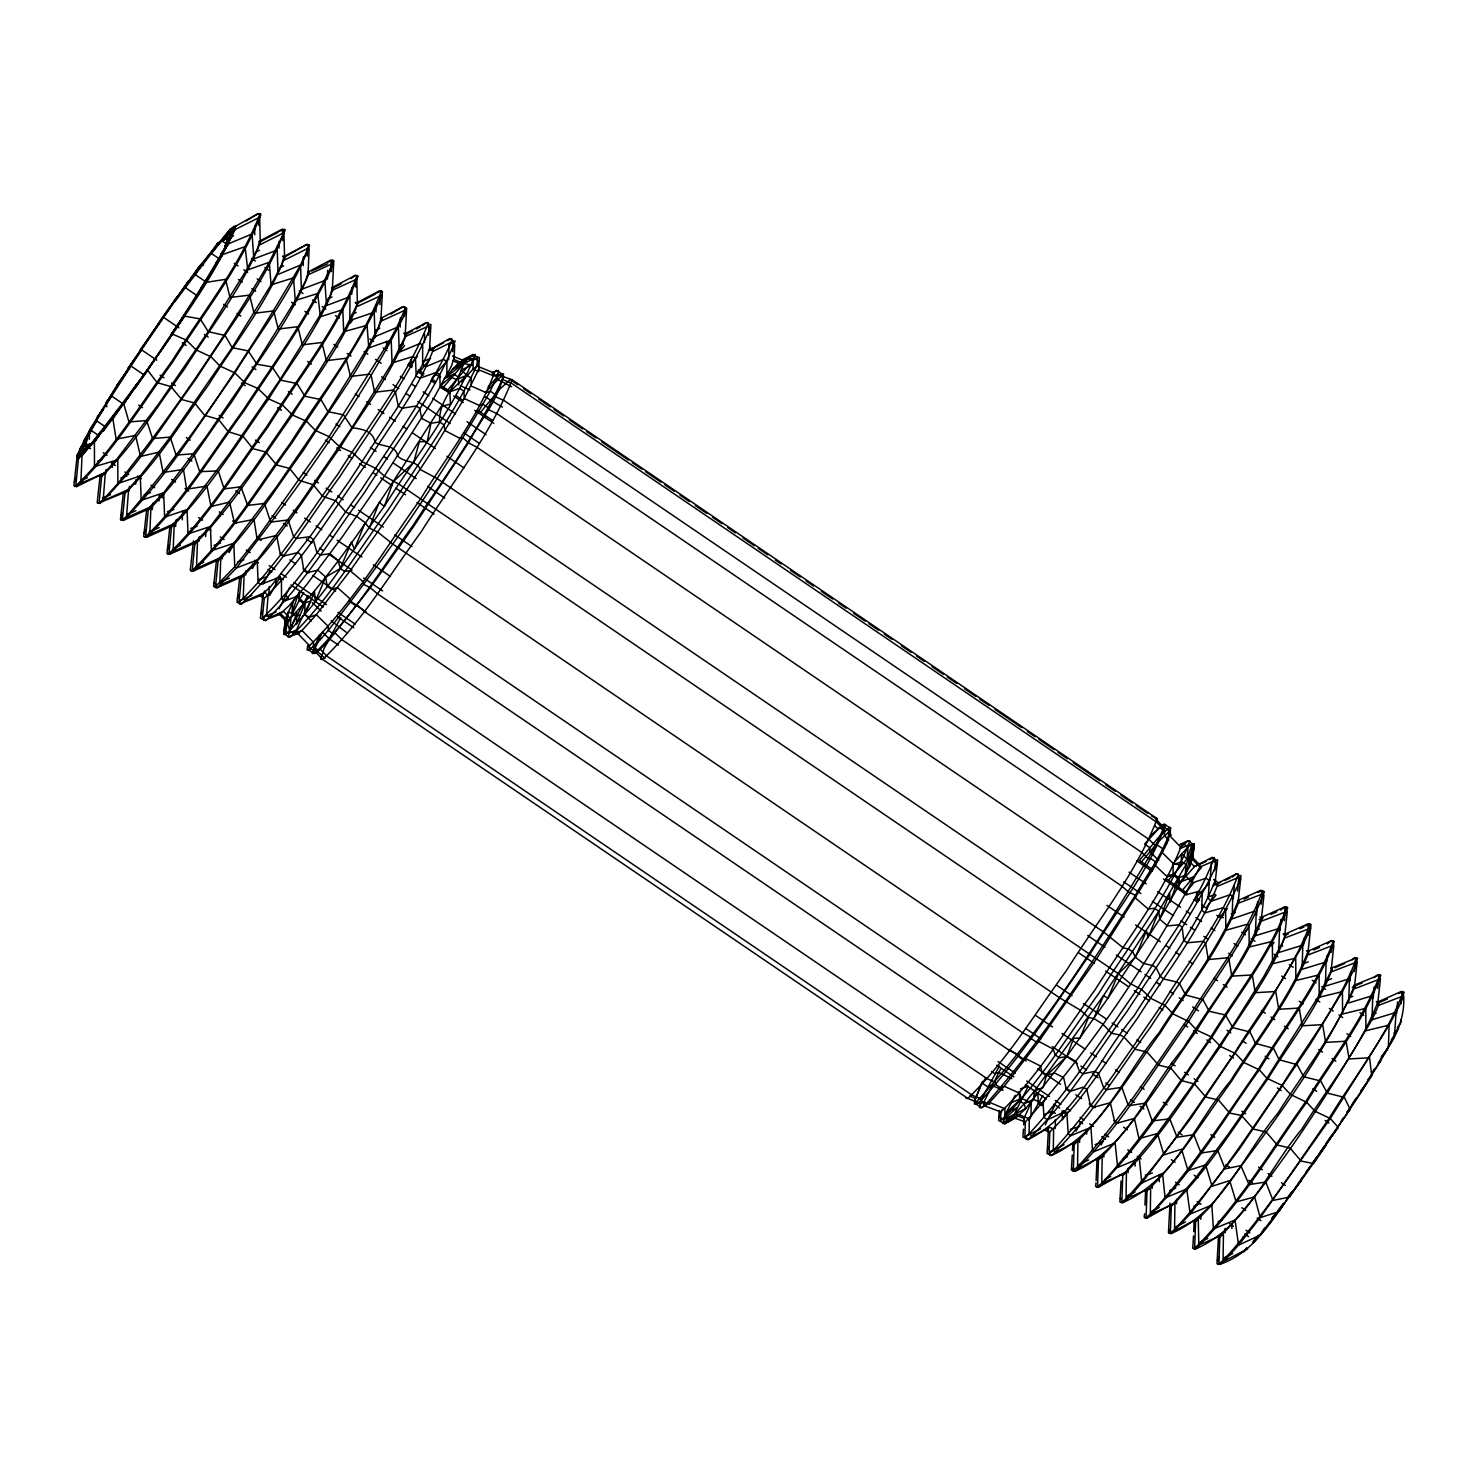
<?xml version="1.0" encoding="UTF-8"?>
<svg xmlns="http://www.w3.org/2000/svg" width="1478" height="1478" viewBox="0 0 1478 1478"><rect width="100%" height="100%" fill="white"/><g stroke="black" fill="none" stroke-linecap="round" stroke-linejoin="round"><path stroke-width="1.5" d="M982.611 1081.305L974.815 1100.445L979.932 1103.937L983.942 1101.941L1000.809 1068.649M1029.057 1120.398L1031.071 1116.333L1031.145 1102.643L1036.669 1092.593M1055.329 1128.49L1055.366 1119.825M1079.587 1142.457L1079.605 1137.875M1103.826 1157.108L1103.844 1152.785M1128.083 1172.645L1128.102 1168.322M1152.323 1188.201L1152.341 1183.878M1176.562 1203.739L1176.58 1199.415M1200.801 1219.295L1200.82 1214.971M1225.059 1232.67L1225.077 1228.347M254.696 234.817L254.826 226.116M278.991 248.101L279.083 241.561M303.212 265.726L303.323 257.024M327.488 279.009L327.617 270.289M351.746 294.455L351.838 287.933M375.966 312.098L376.059 305.558M400.224 327.1L400.353 317.955M424.482 342.6L424.592 334.01M448.924 344.078L448.721 359.117L432.186 377.721M307.997 595.394L291.184 626.45L288.025 637.018L297.928 633.6L301.992 630.459L316.292 614.7L350.175 570.748L392.206 511.351L433.202 449.441L464.258 398.524L478.576 369.685L479.371 357.454L477.412 357.288L473.163 360.577L473.052 369.204L461.45 381.841M89.327 439.317L89.622 430.264L116.54 386.109L164.557 314.426L199.475 266.243L230.309 229.164L258.151 213.626L260.054 213.774C239.528 267.204 202.024 313.133 171.744 361.482C140.909 403.623 113.566 449.571 75.784 485.911L73.9 485.763L77.207 455.261L89.622 430.264L141.5 349.787L188.537 280.931L127.792 368.706L141.5 349.787L156.76 360.17M112.291 467.473L112.439 463.113M135.643 484.211L135.791 479.87M158.996 500.95L159.144 496.608M182.274 519.868L182.57 511.166M205.627 536.606L205.848 530.085M229.145 548.412L229.016 552.606L232.452 546.731M252.535 564.042L252.387 568.513L256.969 560.679M269.606 595.634L275.758 584.42L275.98 578.286M299.406 592.308L299.147 600.345L284.164 630.515L283.758 634.117L289.965 637.184C328.8 599.809 356.9 552.587 388.585 509.282C420.158 460.896 454.91 413.785 478.946 361.057L474.678 358.156L462.374 360.059L452.637 356.087L454.43 356.235L451.511 365.99L431.761 401.887L384.391 476.064L343.118 535.72L306.87 584.383L289.485 605.296L279.601 614.46L263.786 620.52L264.192 616.917L276.183 611.837M203.558 264.931L199.475 266.243L174.607 301.937L211.336 253.422L233.838 226.43L235.445 226.577C214.55 278.529 178.007 323.423 147.763 370.387L157.111 382.617L170.949 386.608L181.757 399.596L194.671 402.958L204.574 415.336L218.393 419.327L228.296 431.687L243.039 436.306L252.923 448.665L265.855 452.046L276.645 465.034L289.577 468.397L299.166 480.368L313.299 484.766L322.537 496.275L335.691 500.783L345.907 512.182L356.771 516.45L365.14 522.676L369.297 528.089L377.832 532.117L392.668 543.996L1059.948 998.038L1080.787 1010.435L1088.455 1017.437L1093.886 1018.545L1102.533 1023.885L1111.825 1033.344L1120.694 1035.136L1124.259 1037.353L1135.196 1049.251L1147.057 1052.077L1158.586 1065.158L1170.872 1068.077L1181.107 1080.473L1194.704 1084.076L1205.845 1097.082L1218.537 1100.075L1229.678 1113.082L1241.465 1115.465L1253.51 1129.081L1266.203 1132.074L1277.343 1145.08L1290.035 1148.073L1301.176 1161.08L1313.443 1163.574L1361.46 1091.891L1388.378 1047.736L1389.117 1025.104L1401.015 1002.527L1404.1 992.237L1401.329 991.442L1377.237 1002.25L1376.332 1001.604L1377.976 1001.733C1360.259 1047.847 1327.891 1087.494 1301.748 1129.229C1267.884 1169.56 1246.601 1226.98 1195.573 1248.947L1193.67 1248.781M258.687 225.284L259.001 216.416M282.963 240.711L282.427 229.053L259.075 241.357L260.701 241.505C242.983 287.6 210.615 327.266 184.473 369.001C157.869 405.36 134.258 445.026 101.668 476.396L100.024 476.267M307.239 256.156L307.553 247.288M331.515 271.582L330.98 259.925L307.627 272.229L309.272 272.377C291.332 319.063 258.558 359.209 232.083 401.48C205.128 438.319 181.24 478.466 148.225 510.243L146.562 510.113M355.792 287.028L356.106 278.16M379.994 304.671L380.308 295.822M404.399 316.329L404.695 307.812L403.014 306.667L380.456 318.546L382.137 318.694C363.865 366.248 330.462 407.152 303.489 450.217C276.035 487.74 251.703 528.644 218.06 561.012L216.379 560.864M428.565 335.192L428.934 324.292L430.892 324.458L429.544 349.455L422.597 364.678L398.321 406.228L349.067 481.44L309.918 536.773L270.788 586.47L261.255 595.32L239.547 604.022L239.953 600.419L251.925 595.357M452.785 351.727L453.173 340.79L449.774 338.48L428.38 350.674L443.622 342.748M974.815 1100.445L981.614 1083.319M999.331 1110.477L998.629 1120.546L1004.855 1123.613L1015.626 1117.941L1025.658 1108.648L1066.802 1056.382L1107.946 998.204L1159.713 919.131L1189.956 865.96L1192.931 856.076L1192.303 843.716L1188.035 840.816L1180.072 844.4L1181.92 844.548C1161.763 897.035 1124.906 942.17 1095.161 989.669C1064.862 1031.071 1037.999 1076.206 1000.883 1111.918L999.036 1111.77M1023.478 1129.155L1022.868 1137.044L1028.226 1139.52C1076.963 1115.243 1100.334 1055.846 1134.162 1015.682C1162.041 971.175 1196.57 928.868 1215.47 879.687L1213.734 879.539L1218.463 882.828C1199.693 931.713 1165.366 973.762 1137.654 1018.009C1109.424 1056.585 1084.409 1098.616 1049.823 1131.908L1048.105 1131.76L1048.456 1128.545L1047.108 1153.542L1051.615 1155.426C1102.921 1132.056 1124.629 1073.638 1159.232 1032.549C1186.372 989.225 1219.96 948.063 1238.361 900.213M1023.663 1124.869L1023.94 1118.44L1031.145 1102.643L1021.483 1098.413L1018.933 1091.429M1072.271 1155.02L1071.347 1170.022L1074.986 1171.333C1126.642 1148.351 1148.369 1089.803 1182.991 1048.659C1209.946 1005.594 1243.349 964.691 1261.621 917.136M1072.474 1150.457L1072.769 1143.602M1096.103 1180.663L1097.045 1158.955M1306.497 950.834L1308.159 950.982C1290.109 997.964 1257.131 1038.35 1230.49 1080.88C1196.072 1121.857 1174.456 1180.165 1122.744 1202.63L1119.881 1201.891L1121.045 1180.922M1144.951 1205.069L1145.616 1189.864M1354.698 984.81C1336.869 1031.219 1304.298 1071.125 1277.99 1113.119C1243.94 1153.671 1222.546 1211.369 1171.297 1233.502L1168.451 1232.763L1170.003 1203.147M1193.522 1235.977L1192.746 1248.189L1195.573 1248.947C1239.229 1205.826 1271.08 1152.027 1306.626 1102.292C1331.955 1060.668 1364.157 1021.298 1380.821 975.314L1378.937 975.166L1377.644 988.376M1193.707 1231.636L1194.187 1220.773M1218.482 1236.236L1217.022 1263.635L1219.849 1264.374C1258.979 1250.905 1276.512 1210.574 1301.194 1180.885M82.86 452.231L83.673 441.091L103.497 409.295L97.234 417.258L111.589 396.03L123.025 403.827M105.825 473.865L106.139 469.579M129.14 490.678L129.454 486.391M152.289 509.633L152.751 503.204M175.605 526.445L176.067 520.016M199.068 541.114L199.382 536.828M222.31 558.869L222.642 554.305M245.681 575.034L245.995 570.674M268.737 595.283L269.384 586.415M296.598 595.542L292.755 602.544L291.96 613.407L296.228 616.308L300.071 614.977M1378.29 1062.996L1394.327 1036.909L1396.119 1012.375L1371.972 1019.765C1326.819 1095.604 1279.708 1172.165 1219.849 1237.234L1218.223 1237.086M1329.369 1138.947L1350.208 1109.294L1344.315 1097.36L1327.281 1093.092L1320.722 1081.009L1303.67 1076.741L1297.13 1064.659L1279.172 1059.763L1273.537 1048.308L1255.579 1043.413L1249.926 1031.958L1232.892 1027.69L1225.447 1014.98L1209.3 1011.34L1202.926 999.664L1185.689 995.008L1179.555 983.738L1177.005 982.02L1163.759 979.027L1160.433 976.459L1156.184 967.831L1152.766 965.522L1143.473 963.416L1135.4 957.227L1132.795 951.924L1128.527 949.024L1123.188 947.823L1104.288 932.526L437.026 478.502L420.232 469.505C416.648 459.658 403.993 463.168 397.711 455.981C395.365 444.139 382.839 447.409 375.19 442.458C372.696 430.357 361.925 429.193 351.949 427.678L343.506 414.856L327.987 411.678L320.985 399.559L304.948 396.27L297.023 383.541L280.986 380.252L272.155 366.913L257.024 364.253L248.193 350.914L232.138 347.626L225.136 335.506L208.195 331.608L200.269 318.897L184.51 316.107C152.77 364.364 117.446 410.33 82.011 455.667L80.81 483.361L104.347 472.997L116.891 459.141L158.552 404.141L208.195 331.608L246.844 269.273L257.117 249.782L259.777 240.914M1210.094 880.315L1211.424 862.912M1233.299 898.55L1234.296 885.396M1256.614 915.27L1257.667 901.58M1280.059 930.235L1280.89 919.408M1303.522 944.978L1304.021 938.475M1326.838 961.882L1327.336 955.398M1349.968 980.949L1350.633 972.302M1373.265 997.853L1374.097 987.027M1396.692 1013.317L1397.56 1002.047M1015.22 1095.272L1006.075 1112.897L1002.897 1123.446L1004.855 1123.613L1009.105 1120.342L1024.051 1103.844L1033.602 1099.429L1034.397 1091.023L1103.475 995.71L1158.77 911.261L1186.04 864.593L1193.836 847.485L1194.242 843.883L1192.303 843.716L1188.053 847.005L1174.511 861.859M106.25 427.401L96.717 420.897L77.207 455.261L76.874 458.254L78.482 458.383L89.899 443.603L86.759 446.042L78.482 458.383L75.784 485.911L76.671 486.558L104.347 472.997L105.234 473.644L103.238 499.638L99.063 502.834L97.178 502.686L100.135 475.399M1214.602 870.69L1215.673 859.642L1212.274 857.314L1194.483 866.57L1176.58 886.855M1237.529 891.142L1239.063 875.549L1241.003 875.697L1237.991 903.354L1262.286 894.061L1263.967 895.225L1261.27 920.258L1262.157 920.905L1287.338 911.242L1284.548 937.163L1282.165 943.149L1263.745 976.625L1231.987 1027.081L1193.799 1083.466L1157.514 1133.534L1125.497 1172.072L1098.468 1187.204L1096.528 1187.037M1261.196 904.222L1262.434 891.456L1260.752 890.292L1237.548 900.712L1239.248 900.859C1220.865 948.691 1187.259 989.854 1160.138 1033.159C1132.517 1070.903 1108.038 1112.047 1074.192 1144.6L1072.511 1144.471M1284.511 920.683L1284.918 906.827L1260.826 917.635L1259.94 916.988M1308.012 935.408L1308.196 923.75L1284.105 934.558L1283.218 933.911L1284.899 934.059L1285.435 937.791L1310.616 928.129L1307.808 954.067L1308.695 954.696L1333.877 945.033L1331.087 970.954L1318.339 996.615L1266.923 1078.275L1228.902 1133.238L1195.499 1178.058L1173.994 1202.981L1147.02 1218.075L1145.099 1217.909M1331.29 952.331L1331.937 945.717M1354.347 971.452L1355.437 960.441M1401.089 1003.562L1402.216 992.089M319.451 634.838L312.264 653.516L316.274 652.74L326.86 642.93L370.294 587.745L413.766 526.316L468.434 442.809L463.002 437.821L459.824 438.319L445.063 430.615L443.88 424.814L439.613 421.914C438.375 398.413 460.489 382.525 464.184 360.207L475.103 354.554C454.005 409.461 415.447 456.665 384.317 506.381C352.632 549.687 324.532 596.909 285.697 634.284L286.898 622.072C347.552 557.816 393.554 480.664 441.201 406.505L450.531 404.011L449.774 391.836L466.9 375.246L471.149 378.146L471.131 386.017L486.447 392.76L490.271 391.153L498.068 374.063L498.474 370.461L492.562 372.382L477.117 366.082L473.052 369.204L478.798 371.606M292.755 602.544L285.457 618.543L284.164 630.515L288.432 633.415L296.468 629.997L302.953 615.587M123.413 492.303L120.439 519.609L123.247 520.404L147.338 509.596L163.652 492.784L205.848 437.082L256.1 363.643L295.267 300.496L305.65 280.765L308.348 271.786M146.691 509.208L143.717 536.532L146.525 537.327L170.617 526.519L187.041 509.596L229.478 453.561L280.063 379.643L319.47 316.107L329.927 296.265L332.642 287.231M193.101 543.941L194.782 544.089C233.21 506.141 261.236 458.79 292.533 415.022C314.814 378.368 343.155 343.727 357.842 303.249L355.256 302.528L356.919 302.657L356.567 305.761L343.672 331.737L304.025 395.661L253.126 470.022L210.43 526.427L193.895 543.442L169.804 554.25L166.977 553.456L169.952 526.094M381.213 318.103L378.46 327.248L367.874 347.348L327.987 411.678L276.774 486.484L233.801 543.239L217.174 560.365L193.082 571.173L190.256 570.36L193.452 540.837M239.639 577.787L241.339 577.935C280.247 539.525 308.625 491.583 340.291 447.261C362.867 410.163 391.559 375.098 406.413 334.12L403.808 333.4L405.489 333.529L405.138 336.67L392.076 362.96L351.949 427.678L300.422 502.963L257.19 560.051L240.452 577.288L217.248 587.708L213.608 586.396L216.49 560.033M404.695 307.812L406.653 307.978L405.138 336.67L427.918 326.342L430.467 328.061C406.432 380.807 371.68 427.918 340.106 476.286C308.422 519.609 280.321 566.831 241.487 604.188L236.997 602.303L239.769 576.845M450.347 342.988L455.132 340.956C434.033 395.864 395.476 443.086 364.345 492.784C332.661 536.089 304.56 583.311 265.726 620.686L260.368 618.21L262.899 595.08L264.544 590.923M279.638 612.502L285.457 618.543L283.758 634.117L286.898 622.072L279.601 614.46L277.809 614.312M1192.543 859.457L1194.242 843.883L1192.543 859.457L1199.822 867.013C1151.676 957.707 1093.757 1045.334 1025.362 1121.913L1023.57 1121.765L1023.94 1118.44L1014.185 1114.412L1003.322 1119.844L999.054 1116.943L1001.807 1109.978M99.026 435.77L91.396 430.578L79.498 449.497L87.664 438.098L85.318 445.913L90.564 448.628M262.899 595.08L262.53 598.313L264.266 598.461C304.246 558.98 333.418 509.707 365.971 464.166C389.157 426.033 418.643 389.989 433.922 347.884L432.186 347.736M429.895 346.24L429.544 349.455L433.553 351.117L451.307 342.249L451.714 338.647L446.929 340.661M485.394 392.372L501.578 376.059L512.109 379.735C491.01 434.643 452.471 481.865 421.341 531.563C389.638 574.868 361.537 622.09 322.703 659.465L320.763 659.299L323.941 648.731L340.734 617.675M1014.185 1114.412L1013.816 1117.793L1004.855 1123.613L1019.617 1114.874L1029.279 1118.883L1029.076 1133.922L1024.827 1137.21L1025.362 1121.913L1013.816 1117.793L1002.897 1123.446L1014.185 1114.412L1028.226 1086.164L1020.282 1088.972M1073.453 1167.565L1073.046 1171.186L1074.986 1171.333C1119.622 1127.271 1152.175 1072.271 1188.515 1021.427C1214.417 978.861 1247.321 938.622 1264.392 891.604L1262.434 891.456M1096.011 1182.843L1095.586 1186.446L1098.468 1187.204C1143.067 1143.141 1175.62 1088.178 1211.923 1037.371C1237.807 994.823 1270.71 954.622 1287.744 907.64L1285.805 907.474M512.109 379.735L1157.237 818.701C1136.139 873.609 1097.581 920.831 1066.451 970.529C1034.766 1013.834 1006.666 1061.056 967.831 1098.431L965.891 1098.265M1144.582 1213.752L1144.175 1217.318L1147.02 1218.075C1191.139 1174.493 1223.341 1120.102 1259.274 1069.832C1284.881 1027.746 1317.434 987.951 1334.283 941.468L1331.475 940.673L1307.383 951.481L1309.046 951.61C1290.996 998.592 1258.018 1038.979 1231.396 1081.508C1204.293 1118.55 1180.238 1158.955 1147.02 1190.917L1145.358 1190.769M1331.438 967.887L1331.974 971.6L1357.155 961.938L1354.347 987.858L1355.252 988.505L1380.434 978.842L1377.625 1004.763L1378.512 1005.41L1403.694 995.747C1405.042 1018.878 1395.25 1039.348 1381.283 1057.103L1388.378 1047.736M1401.126 1019.746L1400.793 1022.739L1397.19 1027.894M439.613 421.914L430.985 423.281L427.216 441.608L419.382 441.7L413.637 462.596L393.166 481.736L384.317 506.381L379.218 502.335L369.297 528.089M1191.083 854.45L1185.245 875.456L1178.853 877.655L1169.948 902.374L1169.689 893.34L1159.713 919.131L1167.454 925.875L1178.742 924.84L1182.16 927.168L1183.693 940.026L1186.889 942.798L1202.981 941.338L1205.531 943.075L1208.339 959.555L1227.22 957.836L1228.902 958.982L1231.784 976.127L1252.291 974.963L1255.247 992.68L1275.754 991.516L1278.71 1009.252L1299.217 1008.088L1302.155 1025.806L1322.681 1024.642L1325.618 1042.378L1346.125 1041.214L1349.081 1058.932L1369.589 1057.786L1371.732 1075.578L1347.179 1112.084L1350.208 1109.294M298.796 592.401L291.96 613.407L288.044 612.04L286.917 623.55L285.457 618.543M74.306 482.253L76.32 477.172M122.194 512.644L120.845 516.062L121.325 520.256L123.247 520.404C167.143 477.043 199.179 422.948 234.91 372.936C260.387 331.072 292.773 291.48 309.549 245.237L306.703 244.498L283.351 256.803L284.995 256.932C267.167 303.341 234.577 343.247 208.287 385.241C181.498 421.84 157.758 461.746 124.946 493.319L123.302 493.19M145.472 529.512L144.123 532.967L145.01 533.613M167.383 549.871L169.453 544.68M237.404 598.682L238.789 595.209M260.793 614.608L262.16 611.116M279.028 608.844L289.799 587.154M1045.26 1124.813L1054.645 1105.71M1047.533 1149.939L1048.9 1146.448M1218.759 1256.743L1217.429 1260.124L1218.352 1260.716M365.14 522.676L354.517 548.985L351.321 542.223L340.346 568.513L325.696 577.104L315.239 601.694L314.537 591.569L304.911 614.497L309.179 617.398L316.292 614.7L328.264 626.376L328.282 630.404L319.784 640.251L309.068 650.191L307.128 650.024L307.553 646.422L312.671 649.895L314.759 649.027L322.463 632.122L328.966 638.588L338.517 645.092M1088.455 1017.437L1080.049 1038.092L1073.675 1038.313L1066.802 1056.382L1046.295 1075.578L1043.283 1087.438L1034.397 1091.023L1024.051 1103.844L1025.658 1108.648L1015.552 1113.691L1019.617 1114.874L1009.105 1120.342L1004.837 1117.423L1004.948 1108.796L989.595 1102.403L981.466 1107.706L979.526 1107.539L982.685 1096.99L999.497 1065.934M1151.14 835.07L1163.796 824.336L1170.872 827.976C1164.368 852.529 1147.445 873.239 1135.4 895.335L1135.751 898.254L1148.018 908.933L1154.503 908.342L1158.77 911.261L1148.11 937.569L1146.374 930.937L1135.4 957.227L1118.384 973.706L1107.946 998.204L1103.475 995.71L1093.886 1018.545M214.033 582.775L215.714 583.939L215.308 587.542L217.248 587.708L236.462 567.921L257.19 560.051L258.151 582.683L260.701 584.42L278.363 577.713L281.467 580.743L281.522 598.59L284.94 600.899L297.318 596.207L304.874 603.56L296.413 624.344L296.912 612.779L289.947 630.995L294.214 633.896L301.992 630.459L313.669 642.487L313.336 646.902L318.454 650.394L320.486 649.489L326.971 656.177L972.081 1095.143L980.635 1098.69L980.598 1100.944L976.348 1104.214L974.408 1104.066L974.907 1098.209L969.753 1096.085M263.25 583.958L270.031 570.914M1076.095 1131.132L1080.824 1122.042M1101.221 1144.896L1102.976 1141.385L1095.069 1144.693M985.678 1077.758L982.611 1083.356L987.729 1086.847L991.553 1085.24L1003.045 1090.302M1031.071 1116.333L1042.858 1095.42M282.427 256.211L284.072 256.341L281.393 265.264L271.065 284.884L232.138 347.626L170.229 437.118L140.281 475.971L127.644 489.902L104.125 500.266L103.238 499.638L117.852 483.491L117.778 459.787L94.481 466.678L94.407 441.996L108.633 421.914L102.961 431.373L112.845 418.57L117.446 410.459L94.407 441.996L78.482 458.383M206.31 282.15L194.856 274.354L199.475 266.243M89.437 445.839L85.613 443.252L76.874 458.254L86.759 446.042M275.758 584.42L280.358 576.586M303.729 592.493L299.147 600.345L303.415 603.246L310.786 601.158L303.914 613.666L311.23 620.945M1045.112 1099.706L1041.676 1105.581L1038.277 1103.272L1037.852 1092.704M1067.098 1111.918L1062.516 1119.77L1062.165 1110.717M279.656 231.196L284.33 229.219L283.924 232.748L260.35 244.535L259.648 217.284L235.094 229.552C198.939 295.36 156.686 357.658 112.845 418.57L116.115 439.188L135.57 435.419L140.521 456.48L159.07 452.083L163.116 472.517L183.475 469.394L186.616 489.181L206.975 486.059L211.021 506.492L229.57 502.095L234.522 523.157L253.976 519.388L257.006 538.509L234.762 566.776L215.566 586.544L218.06 561.012L215.492 560.217M1372.194 1072.492L1374.503 1068.705M94.407 441.996L100.984 431.391L82.011 455.667M218.966 258.613L211.336 253.422L217.913 242.835L233.598 235.575M1217.946 1264.226L1219.849 1264.374L1223.987 1261.177L1238.527 1245.141L1260.087 1235.165L1264.466 1228.107M1391.371 1039.847L1398.502 1028.503L1393.902 1033.196M1360.684 1091.078L1371.732 1075.578M1257.926 1235.682L1253.048 1243.331L1259.238 1234.814M328.19 262.086L332.901 260.091L332.495 263.657L307.997 274.853L309.142 248.784L308.218 248.193L300.551 265.024L278.049 274.428L277.236 250.059L253.81 258.89L252.073 233.93L228.647 243.722L215.603 263.915L222.679 254.567L245.071 246.641L247.768 269.864L269.273 262.253L283.924 232.748L284.644 259.98L308.218 248.193L308.625 244.646L306.703 244.498L283.554 257.597M1347.179 1112.084L1349.414 1108.629M1351.649 1105.175L1356.12 1098.265M226.226 243.815L222.421 241.21L230.309 229.164L236.24 226.079M222.679 254.567L200.731 288.783L206.033 282.39L225.543 279.324L229.995 297.466L249.634 295.12L254.087 313.262L273.726 310.897L278.197 329.058L297.835 326.693L302.288 344.854L321.927 342.49L326.379 360.65L346.018 358.286L350.489 376.447L369.482 374.193L371.163 375.338L374.581 392.243L392.871 390.1L395.402 391.836L398.321 406.228L402.145 408.224L416.242 406.007L419.641 408.316L421.692 418.422L430.985 423.281M1325.895 1145.579L1289.463 1197.069L1273.02 1200.413L1265.741 1182.03L1249.039 1184.617L1240.836 1165.643L1225.04 1168.839L1217.78 1150.457L1201.06 1153.062L1193.781 1134.661L1177.079 1137.266L1169.8 1118.883L1152.175 1120.878L1145.82 1103.087L1129.635 1105.581L1127.954 1104.435L1121.82 1087.309L1106.265 1089.674L1103.715 1087.937L1098.505 1073.342L1094.773 1071.365L1082.894 1073.767L1079.476 1071.458L1075.818 1061.204L1066.802 1056.382L1059.504 1057.86L1055.237 1054.959L1053.13 1049.066L1038.812 1041.417L1036.133 1041.953L1030.997 1038.461L1030.462 1036.946L1022.499 1032.679L377.37 593.713L370.294 587.745L363.736 584.438L362.886 581.482L350.175 570.748L344.614 571.432L340.346 568.513L338.056 560.513L330.056 553.77L320.375 554.934L316.976 552.606L313.225 539.562L309.918 536.773L296.136 538.435L293.605 536.699L288.081 519.997L271.897 521.937L270.215 520.792L264.507 503.425L247.713 505.439L240.932 486.835L224.139 488.867L218.264 470.909L199.678 471.667L193.803 453.691L176.104 455.095L170.229 437.118L152.53 438.523L146.655 420.546L128.956 421.951L123.782 403.9L137.713 382.876L112.845 418.57M1341.248 1121.045L1343.631 1117.46M233.838 226.43L225.561 238.789L222.421 241.21M1242.555 1251.423L1244.162 1251.57L1246.527 1248.042M106.804 406.875L106.268 402.422L130.821 365.916L144.179 375.006M206.033 282.39L170.82 335.026L184.51 316.107M1367.612 1080.196L1380.766 1060.742L1378.272 1063.92M1168.858 1229.216L1169.375 1233.354L1171.297 1233.502L1190.178 1214.048L1211.812 1205.087L1195.573 1221.789L1194.649 1248.356C1238.305 1205.235 1270.175 1151.436 1305.721 1101.683C1331.05 1060.04 1363.252 1020.67 1379.935 974.667L1353.94 985.327L1355.585 985.456C1319.189 1064.733 1264.133 1135.363 1211.812 1205.087L1213.438 1228.994L1235.054 1220.034L1238.527 1245.141L1260.18 1217.65L1278.525 1211.757L1284.511 1202.907M1286.913 1199.379L1291.717 1192.303M1331.604 1135.455L1325.47 1144.508L1338.255 1127.326L1330.292 1118.532L1315.161 1111.364L1306.626 1102.292L1290.59 1094.514L1282.036 1085.443L1266.923 1078.275L1259.274 1069.832L1244.143 1062.664L1235.608 1053.592L1220.477 1046.442L1211.018 1036.743L1196.81 1030.203L1188.515 1021.427L1173.126 1013.963L1165.144 1005.52L1150.919 998.407L1141.755 989.613L1130.171 983.517L1118.384 973.706L1089.877 954.308L399.226 484.359L384.391 476.064L375.855 468.452L362.35 461.838L352.466 452.545L339.386 446.652L329.095 436.638L315.498 430.523L306.574 421.322L292.533 415.022L282.686 405.194L268.645 398.894L257.893 388.455L244.757 382.765L234.91 372.936L219.963 366.027L211.04 356.808L196.075 349.898L186.246 340.069L172.575 334.139L123.782 403.9M141.5 349.787L116.54 386.109L130.821 365.916M139.745 350.674L176.806 297.115M194.856 274.354L217.913 242.835M1279.523 1208.875L1268.641 1224.56L1283.976 1203.074M1316.806 1157.015L1301.545 1178.871M1319.281 1153.45L1324.233 1146.3M77.207 455.261L85.613 443.252M235.094 229.552L226.688 241.579L224.656 246.734L232.822 235.316L220.924 254.234L228.647 243.722M1278.525 1211.757L1297.721 1184.34M135.514 387.698L147.763 370.387M1305.831 1172.627L1309.471 1167.472M1311.91 1164.036L1338.255 1127.326M1286.525 1199.489L1290.349 1194.113M211.336 253.422L230.309 229.164M1298.164 1183.287L1302.081 1177.874M1260.087 1235.165L1269.584 1222.195M1272.281 1218.482L1274.997 1214.768M1277.713 1211.055L1283.144 1203.646M83.673 441.091L91.396 430.578M1390.465 1042.156L1394.327 1036.909M1252.771 1242.056L1255.302 1238.656M1289.241 1195.443L1291.698 1192.173M89.622 430.264L96.717 420.897M1244.162 1251.57L1246.711 1248.282M350.009 323.368L352.595 320.172M373.472 339.238L376.059 336.042M398.136 353.556L404.602 345.556M420.232 371.07L430.56 358.249L422.763 361.851M443.603 386.977L468.896 357.658L458.383 363.126L444.398 378.571L453.949 374.156L458.217 377.075L458.753 384.982M447.871 389.878L469.302 364.549M480.627 412.159L499.453 389.508L510.169 379.569L517.799 384.76M1139.39 860.399L1158.216 837.749L1168.932 827.809L1168.488 832.317L1158.031 842.017L1141.071 862.339M1168.987 879.576L1187.13 858.995L1191.102 855.928L1192.931 856.076M1182.733 889.904L1201.559 867.253M1186.15 892.213L1193.891 882.606M1206.972 906.402L1216.006 895.188M1271.764 1218.241L1274.313 1215.082M106.268 402.422L111.589 396.03M417.369 356.401L411.069 363.717L410.773 359.357M488.109 386.996L497.402 377.056L501.652 373.786L503.592 373.934C499.121 399.448 480.017 420.177 468.434 442.809L476.637 447.095L1121.765 886.061L1128.582 892.01L1135.4 895.335C1088.861 967.222 1042.711 1040.272 985.715 1104.417L980.598 1100.944C1021.889 1055.976 1055.144 1004.338 1089.877 954.308C1115.761 911.741 1148.683 871.503 1165.736 824.484L1163.796 824.336L1159.546 827.606L1144.6 844.104L1149.718 847.596L1149.736 851.624L1158.715 860.381M1199.637 900.287L1196.533 897.257L1208.487 883.973M1219.923 917.302L1227.331 908.73M1223.784 914.512L1220.81 917.949L1216.856 915.325M1244.772 932.415L1247.728 928.997M1271.08 945.846L1273.999 942.465M1179.906 848.095L1188.035 840.816L1189.975 840.982C1168.876 895.89 1130.337 943.112 1099.207 992.81C1067.522 1036.115 1039.403 1083.337 1000.588 1120.712L1000.883 1111.918L983.535 1105.452L983.942 1101.941L989.743 1104.325M1003.322 1119.844L1016.772 1107.89L1006.075 1112.897L1021.483 1098.413L1011.1 1102.754M441.719 384.594L453.949 374.156M444.398 378.571L462.448 364.309L452.342 369.352L468.896 357.658L458.383 363.126L452.582 360.724M351.025 278.621L355.256 275.37L357.196 275.536C336.227 330.111 297.891 377.056 266.945 426.458C235.445 469.524 207.511 516.469 168.917 553.603L171.503 527.166C209.691 489.458 237.552 442.402 268.645 398.894C290.796 362.461 318.971 328.042 333.566 287.804L331.903 287.674L355.256 275.37M376.705 292.995L381.472 290.963C360.392 345.834 321.871 393.037 290.76 442.698C259.075 485.985 230.993 533.188 192.195 570.526L194.782 544.089L192.214 543.294M124.06 492.673L127.644 489.902L128.531 490.548L126.535 516.543L122.36 519.757L124.946 493.319L124.06 492.673L98.065 503.333M422.135 325.844L426.385 322.573L428.343 322.721C407.244 377.629 368.687 424.851 337.557 474.549C305.872 517.873 277.772 565.095 238.937 602.451L241.339 577.935L238.752 577.141M470.318 356.567L475.103 354.554L462.374 360.059L473.145 354.387L477.412 357.288L477.117 366.082L478.964 366.23L478.576 369.685L494.058 376.059L498.068 374.063L503.185 377.555C479.149 430.283 444.398 477.394 412.824 525.762C381.139 569.085 353.02 616.308 314.204 653.664L309.068 650.191L309.512 645.683C353.094 602.654 384.89 548.948 420.38 499.305C445.654 457.737 477.8 418.44 494.465 372.548L492.562 372.382M1209.447 859.494L1214.214 857.48C1197.162 904.481 1164.239 944.719 1138.356 987.286C1103.623 1037.316 1070.368 1088.972 1029.076 1133.922L1032.475 1136.249L1049.62 1127.326L1053.611 1128.97L1053.315 1150.42L1049.066 1153.708L1049.823 1131.908L1044.078 1130.116M1212.847 861.822L1217.632 859.79L1215.101 882.92L1218.112 886.043L1238.047 877.581L1240.596 879.318C1216.56 932.045 1181.809 979.157 1150.235 1027.524C1118.532 1070.848 1090.431 1118.07 1051.615 1155.426L1049.657 1155.279L1050.082 1151.658L1063.994 1144.711M1232.264 877.082L1236.513 873.812L1238.453 873.978C1221.401 920.979 1188.478 961.217 1162.595 1003.784C1127.862 1053.814 1094.607 1105.452 1053.315 1150.42L1055.865 1152.156L1076.982 1141.164L1077.905 1141.755L1077.554 1166.918L1073.305 1170.188L1074.192 1144.6L1071.587 1143.88M1257.926 892.49L1262.692 890.458C1245.64 937.477 1212.717 977.715 1186.834 1020.282C1152.101 1070.294 1118.846 1121.95 1077.554 1166.918L1079.236 1168.063L1101.239 1156.609L1102.163 1157.2L1101.794 1183.324L1097.544 1186.612L1098.468 1160.045C1137.136 1121.876 1165.329 1074.247 1196.81 1030.203C1219.239 993.345 1247.746 958.483 1262.508 917.783L1260.826 917.635M1280.669 910.097L1284.918 906.827L1286.858 906.993C1269.824 953.975 1236.92 994.195 1211.018 1036.743C1176.322 1086.755 1143.067 1138.393 1101.794 1183.324L1126.421 1172.664L1126.033 1198.787L1121.82 1202.039L1122.744 1175.472C1161.172 1137.543 1189.199 1090.21 1220.477 1046.442C1242.776 1009.807 1271.098 975.166 1285.786 934.706L1284.105 934.558M1305.388 925.93L1310.136 923.916C1293.176 970.658 1260.438 1010.656 1234.703 1052.983C1200.173 1102.717 1167.103 1154.078 1126.033 1198.787L1150.66 1188.109L1150.29 1214.232L1146.097 1217.484L1147.02 1190.917L1144.434 1190.196M1327.281 943.925L1331.475 940.673L1333.396 940.839C1316.528 987.322 1283.976 1027.118 1258.369 1069.222C1224.024 1118.698 1191.139 1169.782 1150.29 1214.232L1174.918 1203.554L1174.548 1229.696L1170.373 1232.911L1171.297 1206.362C1209.244 1168.876 1236.938 1122.135 1267.828 1078.903C1289.832 1042.711 1317.822 1008.513 1332.325 968.533L1330.662 968.404L1356.675 957.744C1339.899 1003.987 1307.513 1043.579 1282.036 1085.443C1247.894 1134.661 1215.175 1185.467 1174.548 1229.696L1175.472 1230.269L1198.252 1218.426L1198.806 1245.141L1223.433 1234.463L1223.045 1260.605L1218.925 1263.782L1219.849 1237.234L1217.299 1236.495M1351.982 959.739L1354.753 957.596L1357.561 958.391L1354.439 968.792L1342.43 991.609L1310.469 1044.022L1238.97 1149.625L1190.178 1214.048L1186.705 1188.94L1165.089 1197.919L1162.539 1173.403L1141.829 1182.973L1126.975 1199.379L1122.744 1202.63L1120.804 1202.464M1373.875 977.734L1378.05 974.519M1398.557 993.567L1403.213 991.59C1386.623 1037.334 1354.587 1076.501 1329.387 1117.904C1295.596 1166.585 1263.247 1216.856 1223.045 1260.605L1223.987 1261.177L1247.691 1248.836M356.18 303.101L379.532 290.796L382.414 291.554L380.844 321.225L404.547 310.435L404.954 306.814L403.014 306.667L390.765 314.112M404.732 333.973L426.385 322.573M246.124 220.924L258.151 213.626L260.978 214.365C240.452 267.795 202.929 313.742 172.649 362.11C141.814 404.251 114.453 450.199 76.671 486.558L74.787 486.41M259.297 242.152L278.27 232.268M311.599 271.084L327.71 263.768M332.051 288.506L341.547 283.573M356.309 303.951L375.283 294.085M404.861 334.841L412.547 330.85M416.39 328.855L420.214 326.841M259.537 595.172L264.266 598.461L262.327 618.358C301.142 581.002 329.243 533.78 360.946 490.474C392.52 442.088 427.271 394.977 451.307 342.249L454.707 344.559L454.06 359.56L463.815 363.588L474.678 358.156M1040.494 1128.859L1026.693 1135.751L1026.286 1139.353L1028.226 1139.52C1067.061 1102.163 1095.161 1054.941 1126.846 1011.617C1158.419 963.25 1193.171 916.138 1217.207 863.392L1213.807 861.083L1199.822 867.013L1200.191 863.688L1198.399 863.54L1191.102 855.928M1079.143 1164.719L1088.639 1159.99M1104.787 1179.499L1110.68 1176.562M1127.104 1195.942L1134.975 1192.007M1151.399 1211.406L1159.251 1207.471M1175.675 1226.851L1185.504 1221.936M1199.97 1242.314L1207.822 1238.379M1224.486 1257.649L1232.67 1253.547M255.361 252.239L259.5 250.318M279.545 267.777L283.684 265.855M327.894 298.852L332.033 296.949M352.06 314.389L356.198 312.486M375.8 330.13L379.809 328.282M399.503 345.889L403.346 344.115M1236.513 873.812L1212.958 885.599L1220.68 882.2M1206.085 861.452L1194.483 866.57L1181.587 853.656L1181.088 865.221L1175.102 863.928M1224.541 880.5L1230.324 877.932M1244.143 899.03L1248.263 897.22M1259.108 919.612L1263.025 917.875M1270.877 914.42L1276.752 911.834M1284.364 935.648L1288.299 933.93M1300.049 928.738L1303.965 927.002M1313.554 949.966L1319.429 947.38M1334.893 967.739L1344.703 963.416M1352.315 987.23L1362.125 982.907M1377.588 1003.266L1387.38 998.962M81.253 480.313L87.331 477.745M102.518 498.086L110.61 494.65M127.81 514.122L135.902 510.686M149.056 531.895L159.181 527.591M174.349 547.932L180.427 545.345M197.627 564.836L203.687 562.25M219.612 582.277L229.367 578.138M1045.075 1114.227L1051.431 1111.567L1055.403 1113.322M1070.386 1129.321L1079.661 1126.421M1123.132 1158.641L1127.215 1156.923M1145.321 1175.047L1152.378 1173.07M1169.56 1190.584L1175.694 1188.016M1193.818 1206.14L1199.951 1203.572M1218.057 1221.678L1222.14 1219.978M1242.961 1236.938L1247.229 1235.165M1193.06 877.101L1180.682 881.793L1173.126 874.44L1173.089 863.503M1207.489 897.312L1215.341 894.338M1231.174 914.014L1235.331 912.443M1254.951 930.678L1259.256 929.052M1278.341 947.49L1282.645 945.865M1303.873 963.49L1308.178 961.864M1325.101 981.133L1331.567 978.676M1348.49 997.946L1352.795 996.32M1371.861 1014.776L1376.166 1013.132M97.566 461.154L101.797 459.695M120.882 477.967L127.219 475.768M144.197 494.779L150.534 492.58M167.513 511.591L173.85 509.393M190.828 528.403L197.165 526.205M214.144 545.216L220.481 543.017M237.755 561.917L243.87 559.811M258.354 579.672L266.834 576.734M1166.918 875.567L1173.126 874.44M283.351 229.644L285.254 229.811C264.617 283.517 226.91 329.723 196.445 378.35C165.444 420.731 137.953 466.919 99.95 503.481L99.063 502.834L101.668 476.396L99.137 475.62M331.903 260.516L333.825 260.682L332.291 290.298L356.789 279.12L357.491 306.352L381.989 295.157C357.972 347.866 323.22 394.959 291.665 443.326C259.98 486.613 231.898 533.817 193.082 571.173L191.142 571.007M356.18 275.961L358.119 276.109C337.15 330.702 298.815 377.666 267.869 427.087C236.351 470.152 208.398 517.097 169.804 554.25L167.864 554.084M145.675 509.467L148.225 510.243L145.638 536.68C184.029 499.73 211.816 453.044 243.149 410.219C274.372 362.387 308.736 315.793 332.495 263.657L333.418 264.248C309.659 316.403 275.277 362.997 244.055 410.829C212.721 453.672 184.916 500.377 146.525 537.327L144.604 537.161M168.954 526.39L171.503 527.166L169.841 527.018M285.069 621.924L286.898 622.072L289.947 630.995L290.87 619.005L283.517 611.43L269.975 617.398L266.576 615.088L268.072 595.523L265.042 592.401L245.736 600.918L243.186 599.181L244.147 574.425L221.497 584.42L219.816 583.274L220.85 557.52L197.331 567.903L196.445 567.256L197.553 540.615L174.035 550.998L173.129 550.352L174.256 523.711L150.719 534.075L149.832 533.447L150.941 506.806L127.422 517.171L126.535 516.543C193.156 439.299 249.209 353.002 300.551 265.024L301.383 289.392L324.791 280.561L326.546 305.521L349.953 296.708L349.861 320.486L374.211 312.246L375.024 336.614L396.751 327.525L404.547 310.435L406.228 311.581C360.078 403.143 298.759 486.705 236.462 567.921L234.762 566.776L233.801 543.239L211.391 550.758L210.43 526.427L188.002 533.946L187.041 509.596L164.631 517.134L163.652 492.784L141.241 500.303L140.281 475.971L117.852 483.491C173.406 413.434 223.64 339.127 269.273 262.253L271.065 284.884L293.475 277.864L295.267 300.496L317.678 293.494L320.393 316.717L342.822 309.696L343.672 331.737L367.024 325.308L368.798 347.94L389.564 340.605L396.751 327.525L398.45 328.67L399.263 352.17L420.14 343.432L422.69 345.168L422.597 364.678L426.569 366.433L443.511 359.339L446.929 361.667L446.855 375.357L456.517 379.587L466.9 375.246L461.228 370.11L471.925 365.103L463.815 363.588M307.627 645.535L309.512 645.683L297.928 633.6L296.08 633.452L296.468 629.997L299.35 633.009M1151.473 815.948L1157.237 818.701M1309.083 924.397L1311.023 924.544L1310.616 928.129L1302.857 945.126L1263.431 1011.1L1191.157 1117.848L1141.829 1182.973L1139.279 1158.456L1117.664 1167.435L1115.114 1142.919L1094.2 1151.565L1092.501 1150.42L1090.93 1127.381L1070.811 1135.658L1068.261 1133.922L1066.931 1114.283L1063.015 1112.546L1047.44 1119.751L1044.022 1117.423L1043.099 1103.66L1033.602 1099.429M1377.237 1002.25L1378.863 1002.38L1378.512 1005.41L1371.972 1019.765L1372.803 995.562L1348.657 1002.952L1349.488 978.75L1325.341 986.14L1326.172 961.938L1302.026 969.328L1302.857 945.126L1278.729 952.516L1279.56 928.332L1255.413 935.703L1256.189 912.314L1254.489 911.169L1232.098 918.891L1232.8 896.407L1230.25 894.67L1211.166 901.266L1208.117 898.236L1209.429 880.5L1206.011 878.172L1192.617 882.809L1185.245 875.456L1186.04 864.593L1181.772 861.692L1174.086 864.334L1162.373 852.695L1162.669 848.686L1157.533 845.194L1155.537 845.878C1102.366 935.186 1046.886 1025.326 976.422 1101.941L974.501 1101.775M1096.787 1159.897L1098.468 1160.045L1097.544 1159.454M1120.158 1174.751L1122.744 1175.472L1121.081 1175.343M1168.728 1205.623L1171.297 1206.362L1169.652 1206.214M1193.005 1221.068L1195.573 1221.789L1193.928 1221.659M434.901 374.34L440.592 376.89M460.637 385.813L470.041 390.026M484.692 396.547L502.409 407.134M1011.857 1078.607L998.574 1072.474L994.916 1073.767L991.498 1071.439M1120.287 1198.307L1121.211 1198.88M523.526 388.659L531.156 393.85M538.786 399.042L550.241 406.838M554.065 409.443L563.617 415.928M569.326 419.826L582.701 428.916M586.507 431.521L596.059 438.005M601.786 441.904L628.501 460.083M632.325 462.688L641.858 469.173M645.683 471.778L660.943 482.161M664.767 484.766L674.301 491.25M680.028 495.148L689.579 501.652M695.307 505.55L706.761 513.346M712.488 517.226L722.021 523.729M727.749 527.628L735.379 532.819M743.028 538.01L754.464 545.807M758.288 548.412L767.839 554.897M775.47 560.088L781.197 563.986M790.73 570.49L800.282 576.974M806.009 580.872L813.639 586.064M821.269 591.255L832.724 599.052M838.451 602.95L846.081 608.142M853.73 613.333L865.166 621.13M868.99 623.734L878.542 630.219M884.269 634.117L891.899 639.309M901.432 645.812L910.984 652.297M916.711 656.195L924.341 661.387M931.971 666.596L943.426 674.374M947.25 676.979L956.783 683.464M964.432 688.674L975.868 696.452M979.692 699.057L989.244 705.542M994.971 709.44L1021.686 727.619M1027.413 731.518L1035.043 736.728M1038.868 739.314L1054.128 749.697M1057.952 752.302L1067.485 758.805M1073.213 762.685L1099.946 780.883M1105.655 784.763L1115.206 791.266M1120.934 795.164L1132.388 802.96M1136.194 805.547L1147.649 813.343M470.318 358.637L473.163 360.577M511.647 386.756L497.365 379.31L497.402 377.056L492.285 373.583L496.534 370.294L501.652 373.786L501.578 376.059L503.499 376.225L503.093 379.791L511.702 383.338L1156.812 822.304L1163.241 828.973L1155.537 845.878L1149.034 839.412L503.906 400.427L495.389 396.695L495.389 394.644L490.271 391.153C442.587 474.9 387.864 554.693 328.282 630.404L333.4 633.896L335.266 633.194L341.917 639.678L987.045 1078.644L995.415 1082.376L995.544 1084.446L1000.68 1087.937L1004.19 1086.312L1038.812 1041.417L1096.306 959.222L1155.353 865.443L1167.287 842.793L1170.373 832.465L1168.488 832.317L1171.37 835.329M1183.786 844.104L1188.053 847.005L1187.13 858.995L1192.303 843.716L1189.956 865.96L1193.836 847.485L1189.568 844.585L1181.532 848.002L1169.985 835.994L1170.447 831.578L1165.329 828.105L1163.241 828.973L1163.648 825.426L1161.726 825.26L1155.297 818.535M408.704 363.403L412.528 366.008M418.256 369.906L423.983 373.786M431.613 378.978L435.419 381.583M441.146 385.481L448.776 390.672M456.406 395.864L462.134 399.762M477.394 410.145L492.654 420.528M1139.409 860.602L1152.766 869.692M1166.124 878.782L1187.111 893.063M1194.741 898.254L1198.547 900.841M1219.535 915.122L1223.359 917.727M251.5 258.447L255.306 261.052M264.858 267.536L268.663 270.141M299.184 290.907L303.008 293.494M312.542 299.997L316.366 302.584M322.093 306.482L325.899 309.068M335.451 315.571L339.256 318.158M369.777 338.942L373.601 341.529M383.135 348.014L386.959 350.619M407.946 364.9L411.752 367.486M417.48 371.384L423.207 375.283M430.837 380.474L434.643 383.079M440.37 386.959L449.903 393.462M453.728 396.049L463.261 402.552M474.715 410.33L493.8 423.318M1136.73 860.806L1151.99 871.189M1163.445 878.967L1186.335 894.559M1193.965 899.751L1197.79 902.337M1201.596 904.942L1207.323 908.841M1241.668 932.193L1245.474 934.798M1251.201 938.696L1255.007 941.283M1274.091 954.271L1277.916 956.857M1289.352 964.654L1293.176 967.259M1312.242 980.228L1316.067 982.833M1321.794 986.713L1325.6 989.318M1359.945 1012.689L1363.769 1015.275M234.281 263.324L238.087 265.911M243.815 269.809L247.639 272.414M257.172 278.899L260.996 281.504M291.517 302.269L295.323 304.856M304.874 311.359L308.68 313.946M364.013 351.598L367.819 354.184M375.467 359.394L381.176 363.274M400.261 376.262L404.085 378.867M411.715 384.058L415.521 386.645M423.151 391.836L428.879 395.734M432.703 398.321L455.593 413.914M467.03 421.692L486.114 434.68M1129.044 872.168L1146.226 883.844M1157.662 891.64L1180.571 907.215M1186.28 911.113L1190.104 913.7M1195.831 917.598L1201.559 921.496M1211.092 927.981L1214.898 930.586M1233.982 943.555L1237.807 946.16M1281.685 976.016L1285.49 978.621M1316.011 999.387L1319.836 1001.973M1329.369 1008.476L1333.193 1011.063M1338.92 1014.961L1342.726 1017.566M238.494 279.49L242.318 282.095M251.851 288.579L255.657 291.166M333.88 344.392L337.705 346.997M347.238 353.482L351.062 356.087M381.583 376.853L385.407 379.458M393.037 384.649L398.746 388.529M406.376 393.739L410.2 396.326M417.831 401.517L450.273 423.595M463.612 432.666L478.89 443.067M1123.723 881.849L1140.905 893.525M1152.341 901.321L1173.329 915.603M1180.959 920.794L1186.686 924.674M1190.511 927.279L1194.316 929.865M1203.849 936.368L1207.674 938.955M1228.661 953.236L1232.467 955.841M1299.254 1001.271L1303.06 1003.876M1346.938 1033.732L1350.763 1036.318M223.621 304.357L227.446 306.962M236.979 313.447L240.803 316.052M307.572 361.482L311.378 364.087M355.274 393.942L359.08 396.529M366.71 401.72L370.535 404.325M378.165 409.517L383.892 413.415M389.601 417.295L395.328 421.193M402.958 426.385L406.783 428.989M412.51 432.888L435.4 448.462M446.836 456.24L464.018 467.935M1106.948 905.423L1124.13 917.099M1135.566 924.895L1160.378 941.763M1166.087 945.661L1169.911 948.248M1175.638 952.146L1179.444 954.751M1188.996 961.236L1192.801 963.841M1213.789 978.122L1217.613 980.708M1223.322 984.607L1227.146 987.193M1261.491 1010.564L1265.297 1013.169M1271.025 1017.067L1274.849 1019.654M1284.382 1026.138L1288.188 1028.743M1318.727 1049.509L1322.533 1052.114M1332.066 1058.599L1335.89 1061.204M185.083 287.471L196.537 295.267M204.389 334.49L208.213 337.076M252.091 366.932L255.897 369.537M288.339 391.596L292.145 394.201M336.023 424.057L339.848 426.662M370.368 447.428L376.096 451.326M383.726 456.517L387.55 459.104M393.259 463.002L416.168 478.576M427.604 486.373L444.786 498.049M1087.716 935.537L1104.879 947.213M1116.333 955.01L1141.145 971.877M1144.951 974.482L1150.678 978.381M1156.406 982.279L1160.212 984.865M1169.763 991.35L1173.569 993.955M1179.296 997.853L1183.102 1000.44M1192.654 1006.943L1198.381 1010.823M1226.98 1030.295L1230.804 1032.9M1242.259 1040.697L1246.065 1043.283M1265.15 1056.271L1268.955 1058.858M1312.833 1088.713L1316.658 1091.318M163.652 317.401L178.912 327.802M182.274 342.822L186.08 345.409M241.413 383.061L245.219 385.647M277.661 407.725L281.467 410.311M325.363 440.185L329.169 442.772M336.799 447.963L340.624 450.568M348.254 455.76L352.06 458.346M359.69 463.538L365.417 467.436M373.047 472.627L376.872 475.232M380.677 477.819L392.132 485.615M395.938 488.202L405.489 494.705M416.925 502.483L434.107 514.178M1078.94 952.959L1094.219 963.342M1105.655 971.12L1128.545 986.713M1134.273 990.593L1140 994.491M1143.824 997.096L1149.533 1000.994M1159.085 1007.479L1162.89 1010.065M1183.878 1024.346L1187.702 1026.951M1193.411 1030.85L1197.235 1033.436M1206.769 1039.939L1210.593 1042.526M1229.659 1055.514L1233.483 1058.1M1277.361 1087.956L1281.186 1090.561M1325.064 1120.416L1328.87 1123.021M160.104 375.19L163.929 377.795M171.559 382.987L175.365 385.592M219.243 415.447L223.067 418.034M255.491 440.111L259.315 442.698M303.193 472.554L306.999 475.159M314.629 480.35L318.454 482.955M326.084 488.146L331.811 492.026M337.538 495.924L343.247 499.823M350.896 505.014L354.702 507.619M358.526 510.206L383.319 527.092M394.774 534.87L411.937 546.564M1056.788 985.346L1072.049 995.729M1083.503 1003.507L1106.394 1019.099M1112.103 1022.979L1117.83 1026.877M1121.654 1029.482L1127.381 1033.362M1136.915 1039.865L1140.72 1042.452M1171.26 1063.236L1175.065 1065.823M1184.617 1072.307L1188.423 1074.912M1194.15 1078.811L1197.956 1081.397M1241.853 1111.253L1245.658 1113.858M138.673 405.138L142.498 407.725M186.376 437.58L190.182 440.185M281.762 502.502L285.568 505.088M293.217 510.279L297.023 512.884M304.653 518.076L310.38 521.974M316.107 525.872L321.834 529.752M329.465 534.944L333.271 537.549M337.095 540.154L361.888 557.021M373.343 564.818L390.506 576.494M1035.357 1015.275L1052.521 1026.951M1062.072 1033.455L1084.963 1049.029M1090.69 1052.927L1096.399 1056.825M1102.126 1060.705L1105.95 1063.31M1115.484 1069.795L1119.308 1072.4M1140.277 1086.681L1144.101 1089.268M1163.186 1102.255L1166.992 1104.842M1210.87 1134.698L1214.694 1137.303M1258.572 1167.158L1262.378 1169.763M1268.106 1173.643L1271.93 1176.248M1281.463 1182.733L1285.287 1185.338M188.039 458.494L191.863 461.099M235.741 490.955L239.547 493.541M271.989 515.619L275.795 518.205M283.425 523.397L287.249 526.002M306.334 538.99L312.043 542.869M319.673 548.061L323.497 550.666M329.224 554.564L352.115 570.139M363.57 577.935L382.636 590.904M1025.584 1028.392L1040.845 1038.775M1052.281 1046.572L1077.092 1063.439M1080.898 1066.044L1086.626 1069.943M1092.353 1073.822L1098.08 1077.721M1105.71 1082.912L1109.516 1085.517M1130.504 1099.798L1134.328 1102.385M1140.055 1106.283L1143.861 1108.888M1178.206 1132.24L1182.012 1134.845M1225.909 1164.701L1229.714 1167.287M1248.799 1180.275L1252.605 1182.88M171.559 479.426L175.383 482.013M184.916 488.516L188.741 491.102M219.261 511.868L223.086 514.473M232.619 520.958L236.425 523.563M257.412 537.844L261.236 540.431M280.321 553.419L284.127 556.005M289.854 559.903L295.582 563.802M303.212 568.993L308.939 572.891M312.745 575.478L335.635 591.071M348.993 600.16L366.156 611.837M1009.105 1049.325L1026.268 1061.001M1037.722 1068.797L1060.613 1084.372M1066.34 1088.27L1070.146 1090.856M1075.873 1094.755L1081.6 1098.653M1089.231 1103.844L1094.958 1107.743M1114.043 1120.712L1117.848 1123.317M1123.576 1127.215L1127.381 1129.802M1171.278 1159.657L1175.084 1162.262M1194.169 1175.232L1197.974 1177.837M1241.853 1207.692L1245.677 1210.297M1257.113 1218.075L1260.937 1220.68M103.257 452.693L107.081 455.298M137.602 476.064L141.408 478.65M150.959 485.154L154.765 487.74M198.643 517.596L202.468 520.201M246.346 550.056L250.17 552.643M269.236 565.631L274.963 569.529M280.691 573.427L286.418 577.325M294.048 582.517L326.472 604.576M337.926 612.372L355.089 624.049M998.038 1061.537L1015.201 1073.213M1026.656 1081.009L1049.546 1096.584M1055.274 1100.482L1060.982 1104.38M1066.71 1108.26L1070.534 1110.865M1080.067 1117.35L1083.891 1119.955M1089.6 1123.853L1093.424 1126.439M1104.86 1134.236L1108.685 1136.822M1127.769 1149.81L1131.575 1152.415M1137.303 1156.295L1141.127 1158.9M1175.453 1182.271L1179.278 1184.857M1246.046 1230.287L1249.871 1232.892M111.552 462.91L115.376 465.515M124.909 471.999L128.734 474.604M159.255 495.37L163.06 497.957M206.957 527.812L210.763 530.417M220.296 536.902L224.12 539.507M254.641 560.273L258.465 562.878M267.998 569.363L271.823 571.968M279.453 577.159L283.259 579.745M290.889 584.937L323.331 607.015M336.688 616.104L353.852 627.78M996.782 1065.268L1013.963 1076.945M1025.399 1084.741L1046.387 1099.022M1054.017 1104.214L1059.744 1108.094M1063.569 1110.699L1067.375 1113.303M1078.829 1121.081L1082.635 1123.686M1101.72 1136.656L1105.544 1139.261M1197.106 1201.577L1200.93 1204.164M1229.548 1223.636L1233.354 1226.241M1244.809 1234.019L1248.633 1236.624M347.607 633.323L331.22 620.778M1024.051 1103.844L1019.783 1100.925L1019.247 1093.018L1004.19 1086.312L989.595 1102.403L981.466 1107.706L976.348 1104.214L976.422 1101.941L967.831 1098.431L322.703 659.465L316.274 652.74L314.352 652.574L314.759 649.027L324.994 658.283M312.264 602.581L321.169 611.135M285.383 595.191L288.321 598.128M1154.928 825.832L1157.514 828.511L1159.546 827.606L1164.664 831.098L1164.331 835.513L1168.71 840.021M1158.77 911.261L1159.713 919.131M386.442 341.418L386.903 348.328M1231.747 1224.153L1231.913 1228.569M1159.048 1175.102L1159.306 1181.716M1134.845 1159.491L1135.104 1166.105M1086.496 1129.894L1086.663 1134.125M1196.515 892.804L1196.533 897.257M304.874 603.56L304.911 614.497M1155.482 861.748L1155.353 865.443L1167.214 876.842L1174.585 874.754L1178.853 877.655L1178.52 887.687L1185.984 894.874L1198.824 891.252L1202.242 893.58L1201.688 909.949L1204.773 912.905L1223.063 907.751L1225.613 909.487L1225.835 930.29L1247.303 924.23L1248.984 925.394L1249.187 947.029L1272.373 941.394L1272.54 963.767L1295.726 958.132L1295.892 980.505L1319.078 974.87L1319.226 997.262L1342.43 991.609L1342.578 1014L1365.764 1008.365L1365.931 1030.739L1389.117 1025.104L1330.292 1118.532L1260.18 1217.65L1254.656 1196.903L1236.125 1201.947L1229.678 1180.608L1212.052 1186.261L1205.623 1164.923L1187.998 1170.576L1181.569 1149.219L1163.943 1154.872L1157.514 1133.534L1138.984 1138.596L1134.383 1118.44L1116.444 1123.298L1114.745 1122.153L1110.329 1102.754L1093.055 1107.391L1090.505 1105.655L1086.736 1089.12L1082.949 1087.235L1069.684 1091.485L1066.266 1089.175L1063.624 1077.573L1054.442 1072.973L1046.295 1075.578L1042.045 1072.677L1040.512 1066.007L1025.917 1058.71L1022.924 1059.671L1017.806 1056.179L1017.4 1054.442L1009.289 1050.396L364.161 611.43L357.251 605.259L355.662 605.629L350.526 602.137L349.99 598.775L337.557 587.69L331.423 589.131L327.155 586.23L325.696 577.104L317.862 570.12L307.184 572.651L303.766 570.323L301.401 555.432L298.168 552.55L282.945 556.153L280.395 554.416L276.571 535.424L258.705 539.655L257.006 538.509L329.095 436.638L389.564 340.605L391.245 341.751L392.076 362.96L412.953 356.512L415.484 358.23L416.205 376.317L420.14 378.146L436.324 372.419L439.723 374.728L440.222 387.421L449.774 391.836L459.695 388.326L463.963 391.227L464.258 398.524L479.426 405.526L483.084 404.233L488.202 407.725L488.276 409.609L496.719 413.507L1141.847 852.473L1148.424 858.81L1150.346 858.275L1155.482 861.748M227.002 238.9L226.688 241.579L235.445 226.577L225.561 238.789L227.002 238.9"/></g></svg>
